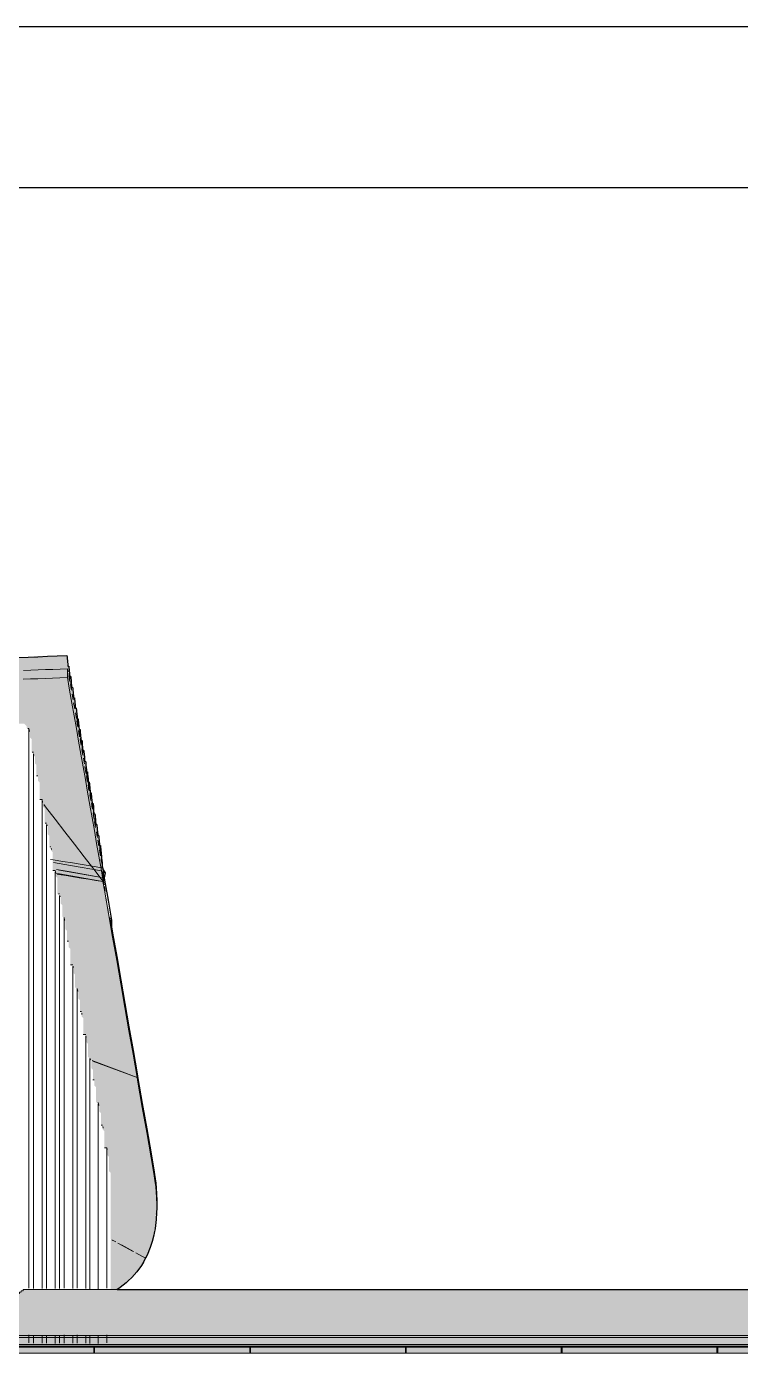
# Model space of a CAD drawing. Header units: millimetres. Extents: x 0 to 84100, y 0 to 59400.
# Drawn here: x 61533 to 65961, y 51129 to 59400 of the extents above; entities that cross this region are included whole.
import ezdxf

# ---------------------------------------------------------------- set-up
doc = ezdxf.new("R2010")
doc.units = ezdxf.units.MM
for name, color, linetype, lineweight in [('09_立面の外形', 7, 'Continuous', 30), ('10_見えがかり', 7, 'Continuous', 13), ('12_見えがかり（ガラス）', 5, 'Continuous', 9), ('90_図枠', 7, 'Continuous', 25)]:
    doc.layers.add(name, color=color, linetype=linetype, lineweight=lineweight)

msp = doc.modelspace()

# ---------------------------------------------------------------- hatches: boundary and pattern name
at = {"layer": '10_見えがかり', "true_color": 0xe9dcc4}
for points in [[(61784.3, 55441.6), (61794.3, 55431.6), (61794.3, 55401.6), (61779.3, 55416.6), (61639.3, 55416.6), (61629.3, 55406.6), (61389.3, 55406.6), (61379.3, 55396.6), (61139.3, 55396.6), (61129.3, 55386.6), (60659.3, 55386.6), (60649.3, 55376.6), (60189.3, 55376.6), (60179.3, 55366.6), (59729.3, 55366.6), (59719.3, 55356.6), (59269.3, 55356.6), (59259.3, 55346.6), (58809.3, 55346.6), (58799.3, 55336.6), (57919.3, 55336.6), (57909.3, 55326.6), (57089.3, 55326.6), (57079.3, 55316.6), (56269.3, 55316.6), (56259.3, 55306.6), (55149.3, 55306.6), (55139.3, 55296.6), (54009.3, 55296.6), (53999.3, 55286.6), (49499.3, 55286.6), (49489.3, 55296.6), (37469.3, 55296.6), (37459.3, 55306.6), (31159.3, 55306.6), (31154.3, 55301.6), (31154.3, 55371.6), (31169.3, 55386.6), (40469.3, 55386.6), (40479.3, 55376.6), (54879.3, 55376.6), (54889.3, 55386.6), (56089.3, 55386.6), (56099.3, 55396.6), (56929.3, 55396.6), (56939.3, 55406.6), (57759.3, 55406.6), (57769.3, 55416.6), (58689.3, 55416.6), (58699.3, 55426.6), (59159.3, 55426.6), (59169.3, 55436.6), (59619.3, 55436.6), (59629.3, 55446.6), (60089.3, 55446.6), (60099.3, 55456.6), (60549.3, 55456.6), (60559.3, 55466.6), (61009.3, 55466.6), (61019.3, 55476.6), (61049.3, 55476.6), (61059.3, 55466.6), (61069.3, 55466.6), (61079.3, 55476.6), (61319.3, 55476.6), (61329.3, 55486.6), (61569.3, 55486.6), (61579.3, 55496.6), (61779.3, 55496.6), (61784.3, 55491.6)], [(61804.3, 55381.6), (61804.3, 55341.6), (61794.3, 55351.6), (61794.3, 55391.6)], [(61814.3, 55331.6), (61814.3, 55291.6), (61804.3, 55301.6), (61804.3, 55341.6)], [(61824.3, 55281.6), (61824.3, 55241.6), (61834.3, 55231.6), (61834.3, 55181.6), (61844.3, 55171.6), (61844.3, 55121.6), (61834.3, 55131.6), (61834.3, 55171.6), (61824.3, 55181.6), (61824.3, 55231.6), (61814.3, 55241.6), (61814.3, 55291.6)], [(61854.3, 55101.6), (61854.3, 55061.6), (61844.3, 55071.6), (61844.3, 55111.6)], [(61864.3, 55031.6), (61864.3, 55001.6), (61854.3, 55011.6), (61854.3, 55041.6)], [(61874.3, 54981.6), (61874.3, 54951.6), (61864.3, 54961.6), (61864.3, 54991.6)], [(61884.3, 54931.6), (61884.3, 54891.6), (61874.3, 54901.6), (61874.3, 54941.6)], [(61894.3, 54881.6), (61894.3, 54841.6), (61904.3, 54831.6), (61904.3, 54781.6), (61894.3, 54791.6), (61894.3, 54831.6), (61884.3, 54841.6), (61884.3, 54891.6)], [(61914.3, 54771.6), (61914.3, 54721.6), (61904.3, 54731.6), (61904.3, 54781.6)], [(61924.3, 54711.6), (61924.3, 54661.6), (61914.3, 54671.6), (61914.3, 54721.6)], [(61934.3, 54641.6), (61934.3, 54611.6), (61924.3, 54621.6), (61924.3, 54651.6)], [(61944.3, 54581.6), (61944.3, 54551.6), (61934.3, 54561.6), (61934.3, 54591.6)], [(61954.3, 54531.6), (61954.3, 54491.6), (61944.3, 54501.6), (61944.3, 54541.6)], [(61964.3, 54481.6), (61964.3, 54441.6), (61954.3, 54451.6), (61954.3, 54491.6)], [(61974.3, 54431.6), (61974.3, 54391.6), (61984.3, 54381.6), (61984.3, 54321.6), (61974.3, 54331.6), (61974.3, 54381.6), (61964.3, 54391.6), (61964.3, 54441.6)], [(61994.3, 54311.6), (61994.3, 54271.6), (61984.3, 54281.6), (61984.3, 54321.6)], [(62004.3, 54231.6), (62004.3, 54211.6), (61994.3, 54221.6), (61994.3, 54241.6)], [(68084.3, 51551.6), (68084.3, 51531.6), (68094.3, 51521.6), (68094.3, 51501.6), (68089.3, 51496.6), (68079.3, 51496.6), (68069.3, 51486.6), (68049.3, 51486.6), (68029.3, 51466.6), (68019.3, 51466.6), (67999.3, 51446.6), (67989.3, 51446.6), (67969.3, 51426.6), (67959.3, 51426.6), (67949.3, 51416.6), (67939.3, 51416.6), (67929.3, 51406.6), (67919.3, 51406.6), (67899.3, 51386.6), (67889.3, 51386.6), (67869.3, 51366.6), (67859.3, 51366.6), (67849.3, 51356.6), (67829.3, 51356.6), (67809.3, 51336.6), (67799.3, 51336.6), (67779.3, 51316.6), (67769.3, 51316.6), (67749.3, 51296.6), (67739.3, 51296.6), (67729.3, 51286.6), (10499.3, 51286.6), (10489.3, 51296.6), (10479.3, 51296.6), (10459.3, 51316.6), (10449.3, 51316.6), (10419.3, 51346.6), (10409.3, 51346.6), (10399.3, 51356.6), (10379.3, 51356.6), (10359.3, 51376.6), (10349.3, 51376.6), (10329.3, 51396.6), (10319.3, 51396.6), (10299.3, 51416.6), (10279.3, 51416.6), (10259.3, 51436.6), (10249.3, 51436.6), (10229.3, 51456.6), (10219.3, 51456.6), (10199.3, 51476.6), (10189.3, 51476.6), (10179.3, 51486.6), (10159.3, 51486.6), (10144.3, 51501.6), (10144.3, 51531.6), (10154.3, 51541.6), (10154.3, 51561.6), (10159.3, 51566.6), (31429.3, 51566.6), (31434.3, 51561.6), (31434.3, 51551.6), (31439.3, 51546.6), (61499.3, 51546.6), (61519.3, 51566.6), (68069.3, 51566.6)], [(61954.3, 51181.6), (61949.3, 51176.6), (60989.3, 51176.6), (60984.3, 51181.6), (60984.3, 51206.6), (61954.3, 51206.6)], [(62914.3, 51181.6), (62909.3, 51176.6), (61959.3, 51176.6), (61954.3, 51181.6), (61954.3, 51206.6), (62914.3, 51206.6)], [(63884.3, 51181.6), (63879.3, 51176.6), (62919.3, 51176.6), (62914.3, 51181.6), (62914.3, 51206.6), (63884.3, 51206.6)], [(64854.3, 51181.6), (64849.3, 51176.6), (63889.3, 51176.6), (63884.3, 51181.6), (63884.3, 51206.6), (64854.3, 51206.6)], [(65814.3, 51181.6), (65809.3, 51176.6), (64859.3, 51176.6), (64854.3, 51181.6), (64854.3, 51206.6), (65814.3, 51206.6)], [(66784.3, 51181.6), (66779.3, 51176.6), (65819.3, 51176.6), (65814.3, 51181.6), (65814.3, 51206.6), (66784.3, 51206.6)]]:
    msp.add_hatch(color=8, dxfattribs=at).paths.add_polyline_path(points)
at = {"layer": '10_見えがかり', "true_color": 0xbdbdbd}
for points in [[(62014.3, 54051.6), (62024.3, 54041.6), (62024.3, 54001.6), (62034.3, 53991.6), (62034.3, 53941.6), (62044.3, 53931.6), (62044.3, 53881.6), (62054.3, 53871.6), (62054.3, 53821.6), (62064.3, 53811.6), (62064.3, 53771.6), (62074.3, 53761.6), (62074.3, 53711.6), (62084.3, 53701.6), (62084.3, 53651.6), (62094.3, 53641.6), (62094.3, 53591.6), (62104.3, 53581.6), (62104.3, 53541.6), (62114.3, 53531.6), (62114.3, 53481.6), (62124.3, 53471.6), (62124.3, 53421.6), (62134.3, 53411.6), (62134.3, 53361.6), (62144.3, 53351.6), (62144.3, 53311.6), (62154.3, 53301.6), (62154.3, 53251.6), (62164.3, 53241.6), (62164.3, 53191.6), (62174.3, 53181.6), (62174.3, 53131.6), (62184.3, 53121.6), (62184.3, 53081.6), (62194.3, 53071.6), (62194.3, 53021.6), (62204.3, 53011.6), (62204.3, 52961.6), (62214.3, 52951.6), (62214.3, 52891.6), (62209.3, 52886.6), (62199.3, 52886.6), (62189.3, 52896.6), (62169.3, 52896.6), (62159.3, 52906.6), (62149.3, 52906.6), (62139.3, 52916.6), (62119.3, 52916.6), (62109.3, 52926.6), (62089.3, 52926.6), (62079.3, 52936.6), (62069.3, 52936.6), (62059.3, 52946.6), (62039.3, 52946.6), (62029.3, 52956.6), (62009.3, 52956.6), (61999.3, 52966.6), (61989.3, 52966.6), (61979.3, 52976.6), (61959.3, 52976.6), (61949.3, 52986.6), (61929.3, 52986.6), (61924.3, 52991.6), (61924.3, 53001.6), (61914.3, 53011.6), (61914.3, 53091.6), (61904.3, 53101.6), (61904.3, 53141.6), (61899.3, 53146.6), (61889.3, 53146.6), (61884.3, 53151.6), (61884.3, 53251.6), (61874.3, 53261.6), (61874.3, 53281.6), (61864.3, 53291.6), (61864.3, 53361.6), (61854.3, 53371.6), (61854.3, 53411.6), (61844.3, 53421.6), (61844.3, 53431.6), (61834.3, 53441.6), (61834.3, 53521.6), (61824.3, 53531.6), (61824.3, 53571.6), (61819.3, 53576.6), (61809.3, 53576.6), (61804.3, 53581.6), (61804.3, 53681.6), (61794.3, 53691.6), (61794.3, 53721.6), (61784.3, 53731.6), (61784.3, 53791.6), (61774.3, 53801.6), (61774.3, 53851.6), (61764.3, 53861.6), (61764.3, 53871.6), (61754.3, 53881.6), (61754.3, 53951.6), (61744.3, 53961.6), (61744.3, 54011.6), (61739.3, 54016.6), (61729.3, 54016.6), (61724.3, 54021.6), (61724.3, 54121.6), (61714.3, 54131.6), (61714.3, 54151.6), (61719.3, 54146.6), (61729.3, 54146.6), (61739.3, 54136.6), (61799.3, 54136.6), (61809.3, 54126.6), (61859.3, 54126.6), (61869.3, 54116.6), (61919.3, 54116.6), (61929.3, 54106.6), (61979.3, 54106.6), (61989.3, 54096.6), (62009.3, 54096.6), (62014.3, 54101.6)], [(61959.3, 52976.6), (61979.3, 52976.6), (61989.3, 52966.6), (61999.3, 52966.6), (62009.3, 52956.6), (62029.3, 52956.6), (62039.3, 52946.6), (62059.3, 52946.6), (62069.3, 52936.6), (62079.3, 52936.6), (62089.3, 52926.6), (62109.3, 52926.6), (62119.3, 52916.6), (62139.3, 52916.6), (62149.3, 52906.6), (62159.3, 52906.6), (62169.3, 52896.6), (62189.3, 52896.6), (62199.3, 52886.6), (62209.3, 52886.6), (62214.3, 52891.6), (62214.3, 52901.6), (62219.3, 52906.6), (62224.3, 52901.6), (62224.3, 52851.6), (62234.3, 52841.6), (62234.3, 52791.6), (62244.3, 52781.6), (62244.3, 52731.6), (62254.3, 52721.6), (62254.3, 52681.6), (62264.3, 52671.6), (62264.3, 52621.6), (62274.3, 52611.6), (62274.3, 52561.6), (62284.3, 52551.6), (62284.3, 52501.6), (62294.3, 52491.6), (62294.3, 52451.6), (62304.3, 52441.6), (62304.3, 52391.6), (62314.3, 52381.6), (62314.3, 52331.6), (62324.3, 52321.6), (62324.3, 52271.6), (62334.3, 52261.6), (62334.3, 52171.6), (62344.3, 52161.6), (62344.3, 52041.6), (62334.3, 52031.6), (62334.3, 51951.6), (62324.3, 51941.6), (62324.3, 51901.6), (62314.3, 51891.6), (62314.3, 51861.6), (62304.3, 51851.6), (62304.3, 51831.6), (62294.3, 51821.6), (62294.3, 51811.6), (62284.3, 51801.6), (62284.3, 51781.6), (62269.3, 51766.6), (62259.3, 51766.6), (62249.3, 51776.6), (62239.3, 51776.6), (62229.3, 51786.6), (62219.3, 51786.6), (62209.3, 51796.6), (62199.3, 51796.6), (62179.3, 51816.6), (62169.3, 51816.6), (62159.3, 51826.6), (62149.3, 51826.6), (62139.3, 51836.6), (62129.3, 51836.6), (62119.3, 51846.6), (62109.3, 51846.6), (62099.3, 51856.6), (62089.3, 51856.6), (62069.3, 51876.6), (62059.3, 51876.6), (62054.3, 51881.6), (62054.3, 52291.6), (62044.3, 52301.6), (62044.3, 52391.6), (62034.3, 52401.6), (62034.3, 52441.6), (62029.3, 52446.6), (62019.3, 52446.6), (62014.3, 52451.6), (62014.3, 52551.6), (62004.3, 52561.6), (62004.3, 52581.6), (61994.3, 52591.6), (61994.3, 52661.6), (61984.3, 52671.6), (61984.3, 52711.6), (61964.3, 52731.6), (61964.3, 52821.6), (61954.3, 52831.6), (61954.3, 52861.6), (61944.3, 52871.6), (61944.3, 52931.6), (61934.3, 52941.6), (61934.3, 52981.6), (61939.3, 52986.6), (61949.3, 52986.6)], [(62089.3, 51856.6), (62099.3, 51856.6), (62109.3, 51846.6), (62119.3, 51846.6), (62129.3, 51836.6), (62139.3, 51836.6), (62149.3, 51826.6), (62159.3, 51826.6), (62169.3, 51816.6), (62179.3, 51816.6), (62199.3, 51796.6), (62209.3, 51796.6), (62219.3, 51786.6), (62229.3, 51786.6), (62239.3, 51776.6), (62249.3, 51776.6), (62259.3, 51766.6), (62269.3, 51766.6), (62274.3, 51761.6), (62264.3, 51751.6), (62264.3, 51741.6), (62244.3, 51721.6), (62244.3, 51711.6), (62224.3, 51691.6), (62224.3, 51681.6), (62139.3, 51596.6), (62129.3, 51596.6), (62109.3, 51576.6), (62099.3, 51576.6), (62089.3, 51566.6), (62059.3, 51566.6), (62054.3, 51571.6), (62054.3, 51871.6), (62059.3, 51876.6), (62069.3, 51876.6)]]:
    msp.add_hatch(color=8, dxfattribs=at).paths.add_polyline_path(points)
at = {"layer": '12_見えがかり（ガラス）', "true_color": 0xdce9f2}
for points in [[(61779.3, 55416.6), (61794.3, 55401.6), (61794.3, 55351.6), (61804.3, 55341.6), (61804.3, 55301.6), (61814.3, 55291.6), (61814.3, 55241.6), (61824.3, 55231.6), (61824.3, 55181.6), (61834.3, 55171.6), (61834.3, 55131.6), (61844.3, 55121.6), (61844.3, 55071.6), (61854.3, 55061.6), (61854.3, 55011.6), (61864.3, 55001.6), (61864.3, 54961.6), (61874.3, 54951.6), (61874.3, 54901.6), (61884.3, 54891.6), (61884.3, 54841.6), (61894.3, 54831.6), (61894.3, 54791.6), (61904.3, 54781.6), (61904.3, 54731.6), (61914.3, 54721.6), (61914.3, 54671.6), (61924.3, 54661.6), (61924.3, 54621.6), (61934.3, 54611.6), (61934.3, 54561.6), (61944.3, 54551.6), (61944.3, 54501.6), (61954.3, 54491.6), (61954.3, 54451.6), (61964.3, 54441.6), (61964.3, 54391.6), (61974.3, 54381.6), (61974.3, 54331.6), (61984.3, 54321.6), (61984.3, 54281.6), (61994.3, 54271.6), (61994.3, 54221.6), (62004.3, 54211.6), (62004.3, 54111.6), (61999.3, 54106.6), (61994.3, 54111.6), (61994.3, 54121.6), (61964.3, 54151.6), (61964.3, 54161.6), (61924.3, 54201.6), (61924.3, 54211.6), (61894.3, 54241.6), (61894.3, 54251.6), (61864.3, 54281.6), (61864.3, 54291.6), (61824.3, 54331.6), (61824.3, 54341.6), (61794.3, 54371.6), (61794.3, 54381.6), (61754.3, 54421.6), (61754.3, 54431.6), (61724.3, 54461.6), (61724.3, 54471.6), (61694.3, 54501.6), (61694.3, 54511.6), (61654.3, 54551.6), (61654.3, 54561.6), (61634.3, 54581.6), (61634.3, 54601.6), (61629.3, 54606.6), (61619.3, 54606.6), (61614.3, 54611.6), (61614.3, 54711.6), (61604.3, 54721.6), (61604.3, 54751.6), (61594.3, 54761.6), (61594.3, 54821.6), (61584.3, 54831.6), (61584.3, 54871.6), (61574.3, 54881.6), (61574.3, 54891.6), (61564.3, 54901.6), (61564.3, 54981.6), (61554.3, 54991.6), (61554.3, 55031.6), (61534.3, 55051.6), (61534.3, 55061.6), (61519.3, 55076.6), (61259.3, 55076.6), (61214.3, 55121.6), (61214.3, 55131.6), (61184.3, 55161.6), (61184.3, 55171.6), (61154.3, 55201.6), (61154.3, 55211.6), (61114.3, 55251.6), (61114.3, 55261.6), (61084.3, 55291.6), (61084.3, 55301.6), (61054.3, 55331.6), (61054.3, 55381.6), (61059.3, 55386.6), (61129.3, 55386.6), (61139.3, 55396.6), (61379.3, 55396.6), (61389.3, 55406.6), (61629.3, 55406.6), (61639.3, 55416.6)], [(61654.3, 54561.6), (61654.3, 54551.6), (61694.3, 54511.6), (61694.3, 54501.6), (61724.3, 54471.6), (61724.3, 54461.6), (61754.3, 54431.6), (61754.3, 54421.6), (61794.3, 54381.6), (61794.3, 54371.6), (61824.3, 54341.6), (61824.3, 54331.6), (61864.3, 54291.6), (61864.3, 54281.6), (61894.3, 54251.6), (61894.3, 54241.6), (61924.3, 54211.6), (61924.3, 54201.6), (61964.3, 54161.6), (61964.3, 54151.6), (61994.3, 54121.6), (61994.3, 54111.6), (61999.3, 54106.6), (62004.3, 54111.6), (62004.3, 54161.6), (62009.3, 54166.6), (62024.3, 54151.6), (62014.3, 54141.6), (62014.3, 54101.6), (62009.3, 54096.6), (61989.3, 54096.6), (61979.3, 54106.6), (61929.3, 54106.6), (61919.3, 54116.6), (61869.3, 54116.6), (61859.3, 54126.6), (61809.3, 54126.6), (61799.3, 54136.6), (61739.3, 54136.6), (61729.3, 54146.6), (61719.3, 54146.6), (61714.3, 54151.6), (61714.3, 54161.6), (61709.3, 54166.6), (61699.3, 54166.6), (61694.3, 54171.6), (61694.3, 54281.6), (61684.3, 54291.6), (61684.3, 54311.6), (61674.3, 54321.6), (61674.3, 54381.6), (61664.3, 54391.6), (61664.3, 54441.6), (61644.3, 54461.6), (61644.3, 54551.6), (61634.3, 54561.6), (61634.3, 54571.6), (61639.3, 54576.6)], [(68109.3, 51486.6), (68114.3, 51481.6), (68114.3, 51431.6), (68109.3, 51426.6), (68099.3, 51426.6), (68079.3, 51406.6), (68069.3, 51406.6), (68059.3, 51396.6), (68049.3, 51396.6), (68029.3, 51376.6), (68019.3, 51376.6), (68009.3, 51366.6), (67999.3, 51366.6), (67979.3, 51346.6), (67969.3, 51346.6), (67959.3, 51336.6), (67949.3, 51336.6), (67939.3, 51326.6), (67929.3, 51326.6), (67909.3, 51306.6), (67899.3, 51306.6), (67889.3, 51296.6), (67879.3, 51296.6), (67859.3, 51276.6), (67849.3, 51276.6), (67839.3, 51266.6), (67829.3, 51266.6), (67809.3, 51246.6), (67799.3, 51246.6), (67789.3, 51236.6), (67779.3, 51236.6), (67769.3, 51226.6), (67759.3, 51226.6), (67739.3, 51206.6), (10489.3, 51206.6), (10469.3, 51226.6), (10459.3, 51226.6), (10449.3, 51236.6), (10439.3, 51236.6), (10419.3, 51256.6), (10409.3, 51256.6), (10399.3, 51266.6), (10389.3, 51266.6), (10369.3, 51286.6), (10359.3, 51286.6), (10349.3, 51296.6), (10339.3, 51296.6), (10319.3, 51316.6), (10309.3, 51316.6), (10299.3, 51326.6), (10289.3, 51326.6), (10269.3, 51346.6), (10259.3, 51346.6), (10249.3, 51356.6), (10239.3, 51356.6), (10219.3, 51376.6), (10209.3, 51376.6), (10199.3, 51386.6), (10189.3, 51386.6), (10169.3, 51406.6), (10159.3, 51406.6), (10149.3, 51416.6), (10139.3, 51416.6), (10124.3, 51431.6), (10124.3, 51481.6), (10129.3, 51486.6), (10179.3, 51486.6), (10189.3, 51476.6), (10199.3, 51476.6), (10219.3, 51456.6), (10229.3, 51456.6), (10249.3, 51436.6), (10259.3, 51436.6), (10279.3, 51416.6), (10299.3, 51416.6), (10319.3, 51396.6), (10329.3, 51396.6), (10349.3, 51376.6), (10359.3, 51376.6), (10379.3, 51356.6), (10399.3, 51356.6), (10409.3, 51346.6), (10419.3, 51346.6), (10449.3, 51316.6), (10459.3, 51316.6), (10479.3, 51296.6), (10489.3, 51296.6), (10499.3, 51286.6), (67729.3, 51286.6), (67739.3, 51296.6), (67749.3, 51296.6), (67769.3, 51316.6), (67779.3, 51316.6), (67799.3, 51336.6), (67809.3, 51336.6), (67829.3, 51356.6), (67849.3, 51356.6), (67859.3, 51366.6), (67869.3, 51366.6), (67889.3, 51386.6), (67899.3, 51386.6), (67919.3, 51406.6), (67929.3, 51406.6), (67939.3, 51416.6), (67949.3, 51416.6), (67959.3, 51426.6), (67969.3, 51426.6), (67989.3, 51446.6), (67999.3, 51446.6), (68019.3, 51466.6), (68029.3, 51466.6), (68049.3, 51486.6)]]:
    msp.add_hatch(color=8, dxfattribs=at).paths.add_polyline_path(points)

# ---------------------------------------------------------------- linework, layer by layer
at = {"layer": '09_立面の外形'}
msp.add_lwpolyline([(61483.1, 55488), (61543.2, 55490.4), (61603.3, 55492.8), (61663.4, 55495.2), (61723.5, 55497.6), (61783.6, 55500), (61784.5, 55489.5), (61785.5, 55479.1), (61786.5, 55468.6), (61787.4, 55458.2), (61788.4, 55447.7), (61789.3, 55437.3), (61789.6, 55434.3), (61795.1, 55434.5), (61796.1, 55424), (61797, 55413.6), (61798, 55403.1), (61799, 55392.7), (61799.9, 55382.2), (61800.9, 55371.8), (61801.2, 55368.8), (61806.7, 55369), (61807.6, 55358.5), (61808.6, 55348.1), (61809.5, 55337.6), (61810.5, 55327.2), (61811.5, 55316.7), (61812.4, 55306.3), (61812.7, 55303.3), (61818.2, 55303.5), (61819.2, 55293), (61820.1, 55282.6), (61821.1, 55272.1), (61822, 55261.7), (61823, 55251.2), (61824, 55240.8), (61824.2, 55237.8), (61829.7, 55238), (61830.7, 55227.5), (61831.7, 55217.1), (61832.6, 55206.6), (61833.6, 55196.2), (61834.5, 55185.7), (61835.5, 55175.3), (61835.8, 55172.3), (61841.3, 55172.5), (61842.2, 55162), (61843.2, 55151.6), (61844.2, 55141.1), (61846.1, 55120.2), (61847, 55109.7), (61847.3, 55106.7), (61852.8, 55107), (61853.8, 55096.5), (61854.7, 55086.1), (61855.7, 55075.6), (61856.7, 55065.1), (61857.6, 55054.7), (61858.6, 55044.2), (61858.9, 55041.2), (61864.4, 55041.5), (61865.3, 55031), (61866.3, 55020.6), (61867.2, 55010.1), (61868.2, 54999.6), (61869.2, 54989.2), (61870.1, 54978.7), (61870.4, 54975.7), (61875.9, 54976), (61876.9, 54965.5), (61878.8, 54944.6), (61879.7, 54934.1), (61880.7, 54923.7), (61881.7, 54913.2), (61881.9, 54910.2), (61887.4, 54910.4), (61888.4, 54900), (61889.4, 54889.5), (61891.3, 54868.6), (61892.3, 54858.2), (61893.2, 54847.7), (61893.5, 54844.7), (61899, 54844.9), (61899.9, 54834.5), (61900.9, 54824), (61902.8, 54803.1), (61903.8, 54792.7), (61904.8, 54782.2), (61905, 54779.2), (61910.5, 54779.4), (61911.5, 54769), (61913.4, 54748.1), (61914.4, 54737.6), (61915.3, 54727.2), (61916.3, 54716.7), (61916.6, 54713.7), (61922.1, 54713.9), (61923, 54703.5), (61924, 54693), (61925, 54682.6), (61925.9, 54672.1), (61926.9, 54661.7), (61927.8, 54651.2), (61928.1, 54648.2), (61933.6, 54648.4), (61934.6, 54638), (61935.5, 54627.5), (61936.5, 54617.1), (61939.4, 54585.7), (61939.7, 54582.7), (61945.2, 54582.9), (61947.1, 54562), (61948, 54551.6), (61949, 54541.1), (61950.9, 54520.2), (61951.2, 54517.2), (61956.7, 54517.4), (61957.7, 54507), (61958.6, 54496.5), (61959.6, 54486), (61960.5, 54475.6), (61962.5, 54454.7), (61962.7, 54451.7), (61968.2, 54451.9), (61969.2, 54441.5), (61970.2, 54431), (61971.1, 54420.5), (61974, 54389.2), (61974.3, 54386.2), (61979.8, 54386.4), (61980.7, 54375.9), (61981.7, 54365.5), (61982.7, 54355), (61983.6, 54344.6), (61984.6, 54334.1), (61985.5, 54323.7), (61985.8, 54320.7), (61991.3, 54320.9), (61992.3, 54310.4), (61993.2, 54300), (61994.2, 54289.5), (61995.2, 54279.1), (61996.1, 54268.6), (61997.1, 54258.2), (61998, 54247.7), (62000, 54226.8), (62000.9, 54216.3), (62001.9, 54205.9), (62002.8, 54196), (62002.9, 54195.7), (62002.9, 54195.6), (62007.2, 54171.3), (62021.3, 54153), (62014, 54120.2), (62016.4, 54106.7), (62038.1, 53982.2), (62059.7, 53857.8), (62059.7, 53817.8), (62066.7, 53778), (62092, 53632.6), (62117.3, 53487.3), (62142.6, 53341.9), (62168, 53196.6), (62193.3, 53051.2), (62218.7, 52905.9), (62223.6, 52877.3), (62250.8, 52721.4), (62278, 52565.4), (62305.2, 52409.4), (62324.9, 52296.2), (62330.8, 52253.4), (62334.1, 52228.8), (62339.3, 52163.6), (62340.7, 52116.3), (62340.7, 52092.3), (62340.4, 52073.4), (62339.9, 52046.5), (62337, 52002.2), (62329.7, 51945.4), (62324.3, 51917.4), (62321.9, 51904.8), (62311.9, 51865.9), (62299.8, 51828.6), (62280.5, 51781.6), (62270.7, 51761.5), (62259.1, 51740.3), (62257.8, 51737.8), (62245, 51717.1), (62217, 51678.1), (62185.6, 51642.3), (62163.7, 51621.8), (62150.8, 51609.8), (62112.8, 51580.4), (62094.2, 51568.6), (63976.4, 51568.6), (64797.4, 51568.6), (65618, 51568.6), (66438.1, 51568.6)], dxfattribs=at)
at = {"layer": '10_見えがかり'}
for points in [[(61483.1, 55488), (61543.2, 55490.4), (61603.3, 55492.8), (61663.4, 55495.2), (61723.5, 55497.6), (61783.6, 55500), (61784.5, 55489.5), (61785.5, 55479.1), (61786.5, 55468.6), (61787.4, 55458.2), (61788.4, 55447.7), (61789.3, 55437.3), (61789.6, 55434.3), (61795.1, 55434.5), (61796.1, 55424), (61797, 55413.6), (61798, 55403.1), (61799, 55392.7), (61799.9, 55382.2), (61800.9, 55371.8), (61801.2, 55368.8), (61806.7, 55369), (61807.6, 55358.5), (61808.6, 55348.1), (61809.5, 55337.6), (61810.5, 55327.2), (61811.5, 55316.7), (61812.4, 55306.3), (61812.7, 55303.3), (61818.2, 55303.5), (61819.2, 55293), (61820.1, 55282.6), (61821.1, 55272.1), (61822, 55261.7), (61823, 55251.2), (61824, 55240.8), (61824.2, 55237.8), (61829.7, 55238), (61830.7, 55227.5), (61831.7, 55217.1), (61832.6, 55206.6), (61833.6, 55196.2), (61834.5, 55185.7), (61835.5, 55175.3), (61835.8, 55172.3), (61841.3, 55172.5), (61842.2, 55162), (61843.2, 55151.6), (61844.2, 55141.1), (61846.1, 55120.2), (61847, 55109.7), (61847.3, 55106.7), (61852.8, 55107), (61853.8, 55096.5), (61854.7, 55086.1), (61855.7, 55075.6), (61856.7, 55065.1), (61857.6, 55054.7), (61858.6, 55044.2), (61858.9, 55041.2), (61864.4, 55041.5), (61865.3, 55031), (61866.3, 55020.6), (61867.2, 55010.1), (61868.2, 54999.6), (61869.2, 54989.2), (61870.1, 54978.7), (61870.4, 54975.7), (61875.9, 54976), (61876.9, 54965.5), (61878.8, 54944.6), (61879.7, 54934.1), (61880.7, 54923.7), (61881.7, 54913.2), (61881.9, 54910.2), (61887.4, 54910.4), (61888.4, 54900), (61889.4, 54889.5), (61890.3, 54879.1), (61891.3, 54868.6), (61892.3, 54858.2), (61893.2, 54847.7), (61893.5, 54844.7), (61899, 54844.9), (61899.9, 54834.5), (61900.9, 54824), (61901.9, 54813.6), (61902.8, 54803.1), (61903.8, 54792.7), (61904.8, 54782.2), (61905, 54779.2), (61910.5, 54779.4), (61911.5, 54769), (61913.4, 54748.1), (61914.4, 54737.6), (61915.3, 54727.2), (61916.3, 54716.7), (61916.6, 54713.7), (61922.1, 54713.9), (61923, 54703.5), (61924, 54693), (61925, 54682.6), (61925.9, 54672.1), (61926.9, 54661.7), (61927.8, 54651.2), (61928.1, 54648.2), (61933.6, 54648.4), (61934.6, 54638), (61935.5, 54627.5), (61936.5, 54617.1), (61937.5, 54606.6), (61939.4, 54585.7), (61939.7, 54582.7), (61945.2, 54582.9), (61947.1, 54562), (61948, 54551.6), (61949, 54541.1), (61950.9, 54520.2), (61951.2, 54517.2), (61956.7, 54517.4), (61957.7, 54507), (61958.6, 54496.5), (61959.6, 54486), (61960.5, 54475.6), (61962.5, 54454.7), (61962.7, 54451.7), (61968.2, 54451.9), (61969.2, 54441.5), (61970.2, 54431), (61971.1, 54420.5), (61974, 54389.2), (61974.3, 54386.2), (61979.8, 54386.4), (61980.7, 54375.9), (61981.7, 54365.5), (61982.7, 54355), (61983.6, 54344.6), (61984.6, 54334.1), (61985.5, 54323.7), (61985.8, 54320.7), (61988, 54320.8), (61991.3, 54320.9), (61992.3, 54310.4), (61993.2, 54300), (61994.2, 54289.5), (61995.2, 54279.1), (61996.1, 54268.6), (61997.1, 54258.2), (61998, 54247.7), (62000, 54226.8), (62000.9, 54216.3), (62001.9, 54205.9), (62002.8, 54196), (62002.9, 54195.7), (62002.8, 54195.5), (62002.9, 54195.4), (62001.8, 54184), (62001.6, 54184), (62001.4, 54183.9), (62001.2, 54183.9), (62001, 54183.9), (62000.8, 54183.9), (62000.7, 54183.9), (62000.5, 54183.9), (62000.3, 54183.9), (62000.1, 54183.9), (61999.9, 54183.9), (61999.7, 54183.9), (61999.5, 54183.9), (61999.5, 54183.9), (61939, 54193.7), (61878.6, 54203.6), (61818.1, 54213.4), (61757.6, 54223.3), (61697.1, 54233.1), (61680.5, 54235.8)], [(61547.7, 55046.4), (61540.3, 55046.4)], [(61551, 55028.7), (61547.7, 55046.4)], [(61547.7, 55046.4), (61547.7, 51576.5)], [(61574.9, 54899.9), (61567.5, 54899.9)], [(61574.9, 54889.9), (61574.9, 51574.6)], [(61578.2, 54882.2), (61576.6, 54891)], [(61602.1, 54753.4), (61594.6, 54753.4)], [(61629.3, 54606.9), (61614.4, 54606.9)], [(61632.6, 54589.2), (61629.3, 54606.9)], [(61629.3, 54596.9), (61629.3, 51573.6)], [(61656.5, 54460.4), (61649, 54460.4)], [(61656.5, 54450.5), (61656.5, 51574.6)], [(61659.8, 54442.7), (61658.1, 54451.6)], [(61683.6, 54314), (61676.2, 54314)], [(61686.9, 54296.2), (61685.3, 54305.1)], [(61699.2, 54215.3), (61804.8, 54197.8)], [(61804.8, 54197.8), (61997.1, 54163.7)], [(61710.8, 54167.5), (61695.9, 54167.5)], [(61714.1, 54149.8), (61710.8, 54167.5)], [(61710.8, 51573.4), (61710.8, 54157.5)], [(61718.2, 54172.3), (61737.4, 54169.3)], [(61718.2, 54148.3), (61737.4, 54145.3)], [(61718.4, 54172.1), (61804.8, 54157.8)], [(61737.4, 54169.3), (61997.1, 54123.7)], [(61737.4, 54145.3), (62006.8, 54098)], [(61804.8, 54157.8), (61997.1, 54123.7)], [(62010, 54143.6), (62006.8, 54162)], [(62006.8, 54122), (62006.8, 54162)], [(62014.5, 54077.6), (62006.8, 54122)], [(62006.8, 54122), (62006.8, 54098)], [(62010, 54103.6), (62006.8, 54122)], [(62016, 54044.7), (62006.8, 54098)], [(61738, 54021), (61730.6, 54021)], [(61738, 51574.6), (61738, 54011)], [(61741.3, 54003.3), (61739.7, 54012.1)], [(62041.3, 53899.4), (62016, 54044.7)], [(62021.4, 54038), (62016.4, 54066.7)], [(61765.2, 51575.8), (61765.2, 53874.5)], [(61768.5, 53856.8), (61765.2, 53874.5)], [(62066.7, 53754), (62041.3, 53899.4)], [(62059.7, 53817.8), (62049.7, 53875.2)], [(62053.2, 53855.5), (62049.8, 53874.9)], [(62066.7, 53778), (62056.5, 53836.1)], [(61792.4, 53728), (61784.9, 53728)], [(62092, 53608.6), (62066.7, 53754)], [(62117.3, 53463.3), (62092, 53608.6)], [(61819.6, 53581.5), (61804.7, 53581.5)], [(61819.6, 51574.5), (61819.6, 53571.6)], [(61822.9, 53563.8), (61821.2, 53572.7)], [(62103.8, 53564.8), (62100.4, 53584.2)], [(62117.3, 53487.3), (62107.2, 53545.4)], [(61846.7, 51575.9), (61846.7, 53435.1)], [(61850, 53417.3), (61846.7, 53435.1)], [(62122.4, 53458.2), (62117.3, 53487.3)], [(62142.6, 53317.9), (62117.3, 53463.3)], [(61873.4, 53291.4), (61866, 53291.4)], [(61876.7, 53273.7), (61875.1, 53282.5)], [(62168, 53172.6), (62142.6, 53317.9)], [(62152.8, 53283.8), (62151.1, 53293.5)], [(62168, 53196.6), (62157.8, 53254.7)], [(62176.4, 53148.1), (62168, 53196.6)], [(61899.6, 53150.5), (61884.6, 53150.5)], [(61899.6, 51573.8), (61899.6, 53140.5)], [(61902.8, 53132.8), (61901.2, 53141.7)], [(62193.3, 53027.2), (62168, 53172.6)], [(62218.7, 52881.9), (62193.3, 53027.2)], [(61925.7, 51573.2), (61925.7, 52999.7)], [(61929, 52991.9), (61927.3, 53000.8)], [(61940.4, 52987.4), (61949.7, 52984)], [(61943.4, 52985.2), (62218.7, 52881.9)], [(61949.7, 52984), (62218.7, 52881.9)], [(62203.5, 52993.1), (62201.8, 53002.8)], [(62213.6, 52934.9), (62210.2, 52954.3)], [(61951.9, 52868.8), (61944.4, 52868.8)], [(62218.7, 52905.9), (62217, 52915.6)], [(62218.7, 52881.9), (62218.7, 52905.9)], [(62223.6, 52877.3), (62218.7, 52905.9)], [(62218.7, 52905.9), (62218.7, 52881.9)], [(62223.6, 52853.3), (62218.7, 52881.9)], [(62228.7, 52848.1), (62223.6, 52877.3)], [(62250.8, 52697.4), (62223.6, 52853.3)], [(61981.1, 52710.2), (61977.9, 52727.9)], [(61977.9, 51571.9), (61977.9, 52717.9)], [(62278, 52541.4), (62250.8, 52697.4)], [(62262.7, 52653.1), (62261, 52662.9)], [(62272.9, 52594.6), (62269.5, 52614.1)], [(62004, 52587), (61996.5, 52587)], [(62007.3, 52569.3), (62005.6, 52578.2)], [(62278, 52565.4), (62276.3, 52575.1)], [(62296.7, 52458.1), (62278, 52565.4)], [(62305.2, 52385.4), (62278, 52541.4)], [(62031.8, 52446.1), (62016.8, 52446.1)], [(62031.8, 51576.3), (62031.8, 52446.1)], [(62033.3, 52436.4), (62031.8, 52446.1)], [(62324.9, 52272.2), (62305.2, 52385.4)], [(62313.4, 52362.2), (62311.8, 52371.7)], [(62324.9, 52296.2), (62318.4, 52333.9)], [(62326.1, 52287.6), (62324.9, 52296.2)], [(62330.8, 52229.4), (62324.9, 52272.2)], [(62330.8, 52253.4), (62333, 52237)], [(62330.8, 52229.4), (62334.1, 52204.8)], [(62339.3, 52139.6), (62334.1, 52204.8)], [(62340.7, 52116.3), (62339.3, 52163.6)], [(62340.7, 52092.3), (62339.3, 52139.6)], [(62340.7, 52092.3), (62340.7, 52116.3)], [(62337, 52002.2), (62339.9, 52046.5)], [(62337.6, 52035), (62338.2, 52043.9)], [(62340.4, 52073.4), (62339.9, 52046.5)], [(62340.4, 52073.4), (62340.7, 52092.3)], [(62324.3, 51917.4), (62329.7, 51945.4)], [(62329.7, 51945.4), (62337, 52002.2)], [(62061, 51877), (62087.1, 51863.3)], [(62064.6, 51874.9), (62081.8, 51865.4)], [(62299.8, 51828.6), (62311.9, 51865.9)], [(62311.9, 51865.9), (62321.9, 51904.8)], [(62324.3, 51917.4), (62321.9, 51904.8)], [(62098.9, 51856), (62193.4, 51804)], [(62120.8, 51844.8), (62195.8, 51803.2)], [(62210.6, 51794.5), (62270.7, 51761.5)], [(62229.1, 51784.6), (62270.7, 51761.5)], [(62270.7, 51761.5), (62280.5, 51781.6)], [(62280.5, 51781.6), (62299.8, 51828.6)], [(62217, 51678.1), (62245, 51717.1)], [(62245, 51717.1), (62257.8, 51737.8)], [(62259.1, 51740.3), (62257.8, 51737.8)], [(62259.1, 51740.3), (62270.7, 51761.5)], [(62270.7, 51761.5), (62270.7, 51769.5)], [(62270.7, 51769.5), (62270.7, 51761.5)], [(62163.7, 51621.8), (62150.8, 51609.8)], [(62163.7, 51621.8), (62185.6, 51642.3)], [(62185.6, 51642.3), (62217, 51678.1)], [(10157.3, 51568.6), (31433.8, 51568.6), (31433.8, 51559.9), (31437.6, 51559.9), (31437.6, 51551.2), (31441.4, 51551.2), (31441.4, 51542.6), (31445.2, 51542.6), (35201.4, 51542.6), (38960.7, 51542.6), (42721.2, 51542.6), (46481.2, 51542.6), (50238.6, 51542.6), (53991.6, 51542.6), (61488.2, 51542.6), (61488.2, 51551.2), (61499.6, 51551.2), (61499.6, 51559.9), (61511, 51559.9), (61511, 51568.6), (63976.4, 51568.6), (64797.4, 51568.6), (65618, 51568.6), (66438.1, 51568.6)], [(62104.6, 51575.2), (62112.8, 51580.4)], [(62112.8, 51580.4), (62150.8, 51609.8)], [(67723.4, 51282.6), (60618.9, 51282.6), (53474.2, 51282.6), (24758.8, 51282.6)], [(61547.7, 51286.5), (61547.7, 51236.5)], [(61574.9, 51285), (61574.9, 51235.1)], [(61629.3, 51284.2), (61629.3, 51234.3)], [(61656.5, 51285), (61656.5, 51235.1)], [(61710.8, 51234.2), (61710.8, 51284.1)], [(61738, 51235.1), (61738, 51285)], [(61765.2, 51236), (61765.2, 51286)], [(61819.6, 51235), (61819.6, 51285)], [(61846.7, 51236.1), (61846.7, 51286.1)], [(61899.6, 51234.5), (61899.6, 51284.4)], [(61925.7, 51234), (61925.7, 51283.9)], [(61977.9, 51233.1), (61977.9, 51282.9)], [(62031.8, 51236.4), (62031.8, 51286.4)], [(60982.3, 51173.4), (60982.3, 51213.4), (60986.7, 51216.7), (61954.6, 51216.7), (61954.6, 51176.7), (61950.1, 51173.4), (60982.3, 51173.4)], [(61450, 51227.6), (64432.4, 51227.6)], [(61950, 51173.4), (61950, 51213.4), (61954.7, 51216.7), (62922, 51216.7), (62922, 51176.7), (62917.3, 51173.4), (61950, 51173.4)], [(62917.2, 51173.4), (62917.2, 51213.4), (62922, 51216.7), (63888.8, 51216.7), (63888.8, 51176.7), (63884, 51173.4), (62917.2, 51173.4)], [(63883.9, 51173.4), (63883.9, 51213.4), (63888.9, 51216.7), (64855.1, 51216.7), (64855.1, 51176.7), (64850.1, 51173.4), (63883.9, 51173.4)], [(64432.4, 51227.6), (67330.3, 51227.6)], [(64850, 51173.4), (64850, 51213.4), (64855.2, 51216.7), (65820.7, 51216.7), (65820.7, 51176.7), (65815.5, 51173.4), (64850, 51173.4)], [(65815.5, 51173.4), (65815.5, 51213.4), (65820.8, 51216.7), (66785.8, 51216.7), (66785.8, 51176.7), (66780.4, 51173.4), (65815.5, 51173.4)]]:
    msp.add_lwpolyline(points, dxfattribs=at)
at = {"layer": '12_見えがかり（ガラス）'}
for points in [[(61787.5, 55417.7), (61741.8, 55415.9)], [(61787.5, 55417.7), (61785.9, 55363.6)], [(61790.6, 55400.1), (61787.5, 55417.7)], [(61557.5, 55354.5), (61511.8, 55352.7)], [(61559, 55408.6), (61513.3, 55406.8)], [(61603.1, 55356.3), (61557.5, 55354.5)], [(61604.7, 55410.4), (61559, 55408.6)], [(61648.8, 55358.1), (61603.1, 55356.3)], [(61650.4, 55412.3), (61604.7, 55410.4)], [(61694.5, 55360), (61648.8, 55358.1)], [(61696.1, 55414.1), (61650.4, 55412.3)], [(61740.2, 55361.8), (61694.5, 55360)], [(61741.8, 55415.9), (61696.1, 55414.1)], [(61785.9, 55363.6), (61740.2, 55361.8)], [(61799.9, 55284.5), (61785.9, 55363.6)], [(61801.5, 55338.6), (61795.3, 55373.8)], [(61813.8, 55205.3), (61799.9, 55284.5)], [(61810.8, 55285.8), (61804.6, 55321)], [(61821.6, 55224.3), (61815.4, 55259.5)], [(61827.8, 55126.2), (61813.8, 55205.3)], [(61829.4, 55180.3), (61824.7, 55206.7)], [(61830.9, 55171.5), (61829.4, 55180.3)], [(61841.7, 55047.1), (61827.8, 55126.2)], [(61841.7, 55110), (61835.5, 55145.2)], [(61851, 55057.3), (61844.8, 55092.4)], [(61855.6, 54968), (61841.7, 55047.1)], [(61857.2, 55022.1), (61855.7, 55030.9)], [(61861.9, 54995.7), (61857.2, 55022.1)], [(61869.6, 54888.8), (61855.6, 54968)], [(61871.2, 54943), (61865, 54978.1)], [(61883.5, 54809.7), (61869.6, 54888.8)], [(61882, 54881.4), (61875.8, 54916.6)], [(61891.3, 54828.7), (61885.1, 54863.8)], [(61897.5, 54730.6), (61883.5, 54809.7)], [(61899.1, 54784.7), (61894.4, 54811.1)], [(61902.2, 54767.1), (61899.1, 54784.7)], [(61911.4, 54651.5), (61897.5, 54730.6)], [(61911.5, 54714.4), (61905.3, 54749.5)], [(61920.8, 54661.6), (61914.6, 54696.8)], [(61925.4, 54572.3), (61911.4, 54651.5)], [(61927, 54626.5), (61925.4, 54635.2)], [(61931.6, 54600.1), (61927, 54626.5)], [(61639.3, 54576.9), (61651.2, 54561.4)], [(61651.2, 54561.4), (61639.3, 54576.9)], [(61651.2, 54561.4), (61710.8, 54484.1)], [(61710.8, 54484.1), (61651.2, 54561.4)], [(61939.3, 54493.2), (61925.4, 54572.3)], [(61940.9, 54547.3), (61934.7, 54582.5)], [(61951.7, 54485.8), (61945.6, 54520.9)], [(61710.8, 54484.1), (61770.5, 54406.8)], [(61770.5, 54406.8), (61710.8, 54484.1)], [(61953.3, 54414.1), (61939.3, 54493.2)], [(61961, 54433), (61954.8, 54468.2)], [(61770.5, 54406.8), (61830.1, 54329.5)], [(61830.1, 54329.5), (61770.5, 54406.8)], [(61967.2, 54334.9), (61953.3, 54414.1)], [(61968.8, 54389.1), (61965.7, 54406.7)], [(61971.9, 54371.5), (61968.8, 54389.1)], [(61981.2, 54318.7), (61975, 54353.9)], [(61830.1, 54329.5), (61889.8, 54252.2)], [(61889.8, 54252.2), (61830.1, 54329.5)], [(61981.1, 54255.8), (61967.2, 54334.9)], [(61992, 54257.2), (61985.8, 54292.4)], [(61889.8, 54252.2), (61949.4, 54174.9)], [(61949.4, 54174.9), (61889.8, 54252.2)], [(61995.1, 54176.7), (61981.1, 54255.8)], [(61996.7, 54230.8), (61995.1, 54239.6)], [(61995.1, 54176.7), (62009, 54097.6)], [(62001.3, 54204.4), (61996.7, 54230.8)], [(62010.6, 54151.7), (62004.4, 54186.9)], [(61722.9, 54144.2), (61732.2, 54142.7)], [(61732.2, 54142.7), (61778.3, 54135.1)], [(61778.3, 54135.1), (61824.5, 54127.6)], [(61824.5, 54127.6), (61870.6, 54120.1)], [(61870.6, 54120.1), (61916.7, 54112.6)], [(61916.7, 54112.6), (61962.9, 54105.1)], [(62009, 54097.6), (61949.4, 54174.9)], [(62009, 54097.6), (61949.4, 54174.9)], [(61962.9, 54105.1), (62009, 54097.6)], [(62010.6, 54151.7), (62004.7, 54159.4)], [(62021.3, 54153), (62009, 54097.6)], [(62010.6, 54151.7), (62009, 54097.6)], [(62021.3, 54153), (62009.4, 54168.4)], [(62012.1, 54154.5), (62021.3, 54153)], [(61090.9, 51270.1), (62042.3, 51270.1)], [(61090.9, 51210.1), (62042.3, 51210.1)], [(62042.3, 51270.1), (62993.1, 51270.1)], [(62042.3, 51210.1), (62993.1, 51210.1)], [(62993.1, 51270.1), (63943.4, 51270.1)], [(62993.1, 51210.1), (63943.4, 51210.1)], [(63943.4, 51270.1), (64893.2, 51270.1)], [(63943.4, 51210.1), (64893.2, 51210.1)], [(64893.2, 51270.1), (65842.4, 51270.1)], [(64893.2, 51210.1), (65842.4, 51210.1)], [(65842.4, 51270.1), (66791, 51270.1)], [(65842.4, 51210.1), (66791, 51210.1)]]:
    msp.add_lwpolyline(points, dxfattribs=at)
at = {"layer": '90_図枠'}
for points in [[(0, 0), (84100, 0), (84100, 59400), (0, 59400)], [(1000, 1000), (83100, 1000), (83100, 58400), (1000, 58400)]]:
    msp.add_lwpolyline(points, close=True, dxfattribs=at)

doc.saveas('drawing.dxf')
